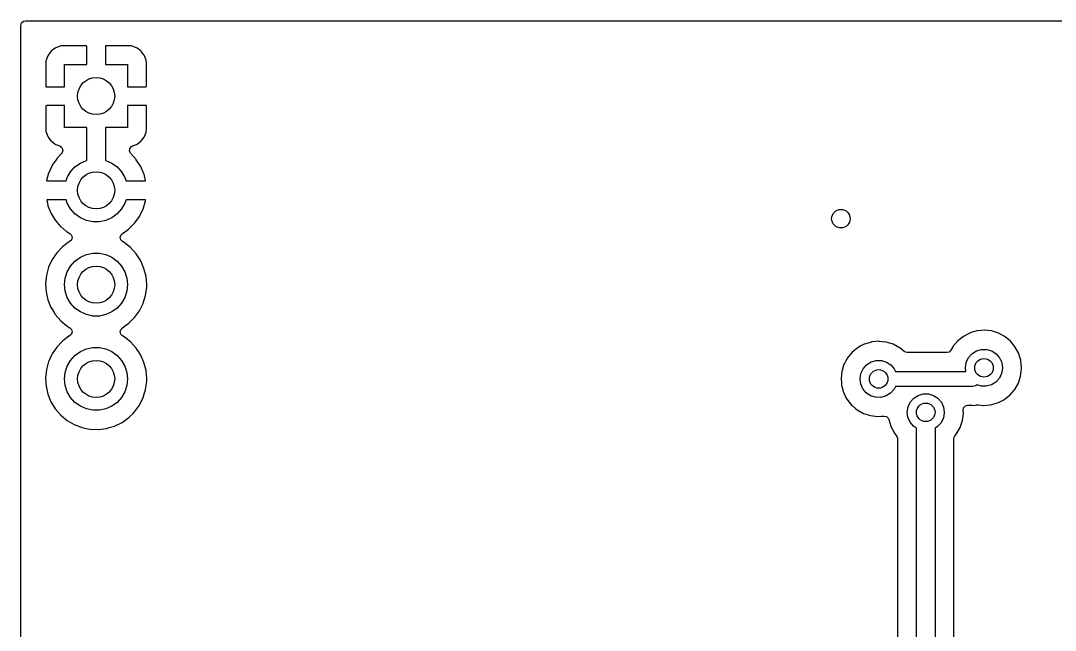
# Model space of a CAD drawing. Extents: x 123.1 to 180.7, y -123.3 to -73.5.
# Drawn here: x 123.06 to 150.94, y -89.96 to -73.53 of the extents above; entities that cross this region are included whole.
import ezdxf

# ---------------------------------------------------------------- set-up
doc = ezdxf.new("R2010")
doc.units = 0
doc.layers.add('BLACK', color=7, linetype='CONTINUOUS')

msp = doc.modelspace()

# ---------------------------------------------------------------- linework, layer by layer
at = {"layer": 'BLACK', "linetype": 'CONTINUOUS'}
for p, q in [((123.084, -73.5914), (123.137, -73.5449)), ((123.137, -73.5449), (123.189, -73.5335)), ((123.189, -73.5335), (180.34, -73.5335)), ((123.063, -73.6595), (123.084, -73.5914)), ((123.063, -123.191), (123.063, -73.6595)), ((123.877, -74.3593), (123.8, -74.4614)), ((123.889, -74.3467), (123.877, -74.3593)), ((123.991, -74.2702), (123.889, -74.3467)), ((124.007, -74.2617), (123.991, -74.2702)), ((124.127, -74.2165), (124.007, -74.2617)), ((124.143, -74.2129), (124.127, -74.2165)), ((124.194, -74.2074), (124.143, -74.2129)), ((124.2, -74.207), (124.194, -74.2074)), ((124.827, -74.207), (124.2, -74.207)), ((124.835, -74.2087), (124.827, -74.207)), ((124.837, -74.2099), (124.835, -74.2087)), ((124.841, -74.2251), (124.837, -74.2099)), ((124.841, -74.715), (124.841, -74.2251)), ((125.351, -74.2129), (125.349, -74.2205)), ((125.349, -74.2205), (125.349, -74.715)), ((125.352, -74.2115), (125.351, -74.2129)), ((125.367, -74.207), (125.352, -74.2115)), ((125.99, -74.207), (125.367, -74.207)), ((125.996, -74.2074), (125.99, -74.207)), ((126.047, -74.2129), (125.996, -74.2074)), ((126.063, -74.2165), (126.047, -74.2129)), ((126.183, -74.2617), (126.063, -74.2165)), ((126.199, -74.2702), (126.183, -74.2617)), ((126.301, -74.3467), (126.199, -74.2702)), ((126.313, -74.3593), (126.301, -74.3467)), ((126.39, -74.4614), (126.313, -74.3593)), ((123.743, -74.6126), (123.737, -74.6635)), ((123.737, -74.6635), (123.737, -74.6703)), ((123.737, -74.6703), (123.737, -75.2929)), ((123.747, -74.5974), (123.743, -74.6126)), ((123.792, -74.4769), (123.747, -74.5974)), ((123.8, -74.4614), (123.792, -74.4769)), ((126.398, -74.4769), (126.39, -74.4614)), ((126.443, -74.5974), (126.398, -74.4769)), ((126.447, -74.6126), (126.443, -74.5974)), ((126.453, -74.6635), (126.447, -74.6126)), ((126.453, -74.6703), (126.453, -74.6635)), ((126.453, -75.2975), (126.453, -74.6703)), ((124.245, -75.311), (124.245, -74.715)), ((124.245, -74.715), (124.841, -74.715)), ((125.349, -74.715), (125.945, -74.715)), ((125.945, -74.715), (125.945, -75.311)), ((123.737, -75.2929), (123.741, -75.3081)), ((123.741, -75.3081), (123.743, -75.3093)), ((123.743, -75.3093), (123.751, -75.311)), ((123.751, -75.311), (124.245, -75.311)), ((125.945, -75.311), (126.435, -75.311)), ((126.435, -75.311), (126.45, -75.3065)), ((126.45, -75.3065), (126.451, -75.3051)), ((126.451, -75.3051), (126.453, -75.2975)), ((123.739, -75.8249), (123.737, -75.8325)), ((123.737, -75.8325), (123.737, -76.4597)), ((123.74, -75.8235), (123.739, -75.8249)), ((123.755, -75.819), (123.74, -75.8235)), ((124.245, -75.819), (123.755, -75.819)), ((124.245, -76.415), (124.245, -75.819)), ((126.439, -75.819), (125.945, -75.819)), ((125.945, -75.819), (125.945, -76.415)), ((126.447, -75.8207), (126.439, -75.819)), ((126.449, -75.8219), (126.447, -75.8207)), ((126.453, -75.8371), (126.449, -75.8219)), ((126.453, -76.4597), (126.453, -75.8371)), ((123.737, -76.4597), (123.737, -76.4665)), ((123.737, -76.4665), (123.743, -76.5174)), ((123.743, -76.5174), (123.747, -76.5326)), ((123.747, -76.5326), (123.792, -76.6531)), ((123.792, -76.6531), (123.8, -76.6686)), ((124.841, -76.415), (124.245, -76.415)), ((124.841, -77.2948), (124.841, -76.415)), ((125.945, -76.415), (125.349, -76.415)), ((125.349, -76.415), (125.349, -77.2948)), ((126.39, -76.6686), (126.398, -76.6531)), ((126.398, -76.6531), (126.443, -76.5326)), ((126.443, -76.5326), (126.447, -76.5174)), ((126.447, -76.5174), (126.453, -76.4665)), ((126.453, -76.4665), (126.453, -76.4597)), ((123.8, -76.6686), (123.877, -76.7707)), ((123.877, -76.7707), (123.889, -76.7833)), ((123.889, -76.7833), (123.991, -76.8598)), ((123.991, -76.8598), (124.007, -76.8683)), ((124.007, -76.8683), (124.116, -76.9093)), ((124.116, -76.9093), (124.173, -76.952)), ((126.004, -76.9769), (126.049, -76.9222)), ((126.049, -76.9222), (126.076, -76.9085)), ((126.076, -76.9085), (126.183, -76.8683)), ((126.183, -76.8683), (126.199, -76.8598)), ((126.199, -76.8598), (126.301, -76.7833)), ((126.301, -76.7833), (126.313, -76.7707)), ((126.313, -76.7707), (126.39, -76.6686)), ((124.163, -77.1144), (124.04, -77.2437)), ((124.183, -77.0879), (124.163, -77.1144)), ((124.173, -76.952), (124.198, -77.0185)), ((124.198, -77.0185), (124.183, -77.0879)), ((125.996, -77.0474), (126.004, -76.9769)), ((126.027, -77.1113), (125.996, -77.0474)), ((126.171, -77.2698), (126.027, -77.1113)), ((123.908, -77.4366), (123.818, -77.6298)), ((123.913, -77.4276), (123.908, -77.4366)), ((124.033, -77.2517), (123.913, -77.4276)), ((124.04, -77.2437), (124.033, -77.2517)), ((124.407, -77.6054), (124.526, -77.4733)), ((124.526, -77.4733), (124.67, -77.3689)), ((124.67, -77.3689), (124.832, -77.2966)), ((124.832, -77.2966), (124.841, -77.2948)), ((125.349, -77.2948), (125.358, -77.2966)), ((125.358, -77.2966), (125.52, -77.3689)), ((125.52, -77.3689), (125.664, -77.4733)), ((125.664, -77.4733), (125.783, -77.6054)), ((126.177, -77.2779), (126.171, -77.2698)), ((126.293, -77.4567), (126.177, -77.2779)), ((126.298, -77.4658), (126.293, -77.4567)), ((126.383, -77.6611), (126.298, -77.4658)), ((123.815, -77.6395), (123.759, -77.8392)), ((123.818, -77.6298), (123.815, -77.6395)), ((124.289, -77.851), (124.318, -77.7593)), ((124.318, -77.7593), (124.407, -77.6054)), ((125.783, -77.6054), (125.872, -77.7593)), ((125.872, -77.7593), (125.901, -77.851)), ((126.386, -77.6709), (126.383, -77.6611)), ((126.428, -77.8379), (126.386, -77.6709)), ((123.759, -77.8392), (123.761, -77.8476)), ((123.761, -77.8476), (123.773, -77.851)), ((123.773, -77.851), (124.289, -77.851)), ((125.901, -77.851), (126.413, -77.851)), ((126.413, -77.851), (126.427, -77.847)), ((126.427, -77.847), (126.428, -77.8379)), ((123.765, -78.363), (123.763, -78.373)), ((123.763, -78.373), (123.794, -78.5074)), ((123.778, -78.359), (123.765, -78.363)), ((124.289, -78.359), (123.778, -78.359)), ((123.794, -78.5074), (123.797, -78.5173)), ((123.797, -78.5173), (123.877, -78.7146)), ((124.318, -78.4507), (124.289, -78.359)), ((124.407, -78.6046), (124.318, -78.4507)), ((124.526, -78.7367), (124.407, -78.6046)), ((125.783, -78.6046), (125.664, -78.7367)), ((125.872, -78.4507), (125.783, -78.6046)), ((125.901, -78.359), (125.872, -78.4507)), ((126.414, -78.359), (125.901, -78.359)), ((126.36, -78.6113), (126.363, -78.6017)), ((126.363, -78.6017), (126.425, -78.3979)), ((126.427, -78.3628), (126.414, -78.359)), ((126.425, -78.3979), (126.428, -78.3878)), ((126.429, -78.377), (126.427, -78.3628)), ((126.428, -78.3878), (126.429, -78.377)), ((123.877, -78.7146), (123.881, -78.7238)), ((123.881, -78.7238), (123.993, -78.9054)), ((124.67, -78.8411), (124.526, -78.7367)), ((124.832, -78.9134), (124.67, -78.8411)), ((125.52, -78.8411), (125.358, -78.9134)), ((125.664, -78.7367), (125.52, -78.8411)), ((126.136, -78.984), (126.26, -78.811)), ((126.26, -78.811), (126.265, -78.8022)), ((126.265, -78.8022), (126.36, -78.6113)), ((123.993, -78.9054), (123.999, -78.9137)), ((123.999, -78.9137), (124.138, -79.0747)), ((124.138, -79.0747), (124.146, -79.0819)), ((124.146, -79.0819), (124.309, -79.2179)), ((125.006, -78.9503), (124.832, -78.9134)), ((125.184, -78.9503), (125.006, -78.9503)), ((125.358, -78.9134), (125.184, -78.9503)), ((125.795, -79.2736), (125.97, -79.1488)), ((125.97, -79.1488), (125.978, -79.1421)), ((125.978, -79.1421), (126.129, -78.9918)), ((126.129, -78.9918), (126.136, -78.984)), ((124.309, -79.2179), (124.318, -79.2238)), ((124.318, -79.2238), (124.387, -79.2642)), ((124.387, -79.2642), (124.436, -79.3158)), ((124.449, -79.3856), (124.422, -79.4514)), ((124.436, -79.3158), (124.449, -79.3856)), ((125.743, -79.3667), (125.768, -79.3002)), ((125.758, -79.4361), (125.743, -79.3667)), ((125.808, -79.4865), (125.758, -79.4361)), ((125.768, -79.3002), (125.795, -79.2736)), ((124.19, -79.6256), (124.036, -79.7871)), ((124.34, -79.5128), (124.19, -79.6256)), ((124.364, -79.4946), (124.34, -79.5128)), ((124.369, -79.4915), (124.364, -79.4946)), ((124.364, -79.4946), (124.364, -79.4946)), ((124.382, -79.4848), (124.369, -79.4915)), ((124.422, -79.4514), (124.382, -79.4848)), ((125.849, -79.5096), (125.808, -79.4865)), ((125.853, -79.5128), (125.849, -79.5096)), ((126.021, -79.6448), (125.853, -79.5128)), ((125.853, -79.5128), (125.853, -79.5128)), ((126.021, -79.6449), (126.021, -79.6448)), ((126.025, -79.6481), (126.021, -79.6449)), ((126.175, -79.8133), (126.025, -79.6481)), ((123.91, -79.9717), (123.816, -80.1743)), ((124.036, -79.7871), (123.91, -79.9717)), ((124.526, -80.0133), (124.67, -79.9089)), ((124.67, -79.9089), (124.832, -79.8366)), ((124.832, -79.8366), (125.006, -79.7997)), ((125.006, -79.7997), (125.184, -79.7997)), ((125.184, -79.7997), (125.358, -79.8366)), ((125.358, -79.8366), (125.52, -79.9089)), ((125.52, -79.9089), (125.664, -80.0133)), ((126.296, -80.0008), (126.175, -79.8133)), ((123.816, -80.1743), (123.756, -80.3896)), ((124.318, -80.2993), (124.407, -80.1454)), ((124.407, -80.1454), (124.526, -80.0133)), ((125.664, -80.0133), (125.783, -80.1454)), ((125.783, -80.1454), (125.872, -80.2993)), ((126.385, -80.2057), (126.296, -80.0008)), ((126.44, -80.4224), (126.385, -80.2057)), ((123.756, -80.3896), (123.732, -80.6117)), ((124.245, -80.645), (124.264, -80.4683)), ((124.264, -80.4683), (124.318, -80.2993)), ((125.872, -80.2993), (125.926, -80.4683)), ((125.926, -80.4683), (125.945, -80.645)), ((126.458, -80.645), (126.44, -80.4224)), ((123.732, -80.6117), (123.733, -80.6168)), ((123.733, -80.6168), (123.733, -80.6169)), ((123.733, -80.6169), (123.738, -80.7116)), ((123.738, -80.7116), (123.745, -80.8347)), ((123.745, -80.8347), (123.746, -80.8398)), ((124.264, -80.8217), (124.245, -80.645)), ((124.318, -80.9907), (124.264, -80.8217)), ((125.926, -80.8217), (125.872, -80.9907)), ((125.945, -80.645), (125.926, -80.8217)), ((126.427, -80.9331), (126.457, -80.7116)), ((126.457, -80.7116), (126.458, -80.645)), ((123.746, -80.8398), (123.746, -80.8398)), ((123.746, -80.8398), (123.766, -80.9279)), ((123.766, -80.9279), (123.794, -81.0526)), ((123.794, -81.0526), (123.878, -81.2596)), ((124.407, -81.1446), (124.318, -80.9907)), ((125.872, -80.9907), (125.783, -81.1446)), ((126.362, -81.1468), (126.427, -80.9331)), ((123.878, -81.2596), (123.881, -81.264)), ((123.881, -81.264), (123.982, -81.4293)), ((124.526, -81.2767), (124.407, -81.1446)), ((124.67, -81.3811), (124.526, -81.2767)), ((124.832, -81.4534), (124.67, -81.3811)), ((125.52, -81.3811), (125.358, -81.4534)), ((125.664, -81.2767), (125.52, -81.3811)), ((125.783, -81.1446), (125.664, -81.2767)), ((126.16, -81.4917), (126.26, -81.3513)), ((126.26, -81.3513), (126.263, -81.3471)), ((126.263, -81.3471), (126.326, -81.2212)), ((126.326, -81.2212), (126.36, -81.1515)), ((126.36, -81.1515), (126.362, -81.1468)), ((126.36, -81.1515), (126.36, -81.1515)), ((123.982, -81.4293), (123.995, -81.4501)), ((123.995, -81.4501), (124.141, -81.6189)), ((124.141, -81.6189), (124.313, -81.7616)), ((125.006, -81.4903), (124.832, -81.4534)), ((125.184, -81.4903), (125.006, -81.4903)), ((125.358, -81.4534), (125.184, -81.4903)), ((125.975, -81.6862), (126.133, -81.5285)), ((126.133, -81.5285), (126.16, -81.4917)), ((124.313, -81.7616), (124.341, -81.7782)), ((124.341, -81.7782), (124.386, -81.8045)), ((124.386, -81.8045), (124.435, -81.8561)), ((124.448, -81.9259), (124.422, -81.9917)), ((124.435, -81.8561), (124.448, -81.9259)), ((125.743, -81.9069), (125.768, -81.8405)), ((125.758, -81.9764), (125.743, -81.9069)), ((125.768, -81.8405), (125.796, -81.8139)), ((125.796, -81.8139), (125.854, -81.7727)), ((125.854, -81.7727), (125.975, -81.6862)), ((148.631, -81.9495), (148.579, -81.9764)), ((148.636, -81.9466), (148.631, -81.9495)), ((148.631, -81.9495), (148.631, -81.9495)), ((148.737, -81.9168), (148.636, -81.9466)), ((148.82, -81.8925), (148.737, -81.9168)), ((148.826, -81.8908), (148.82, -81.8925)), ((148.82, -81.8925), (148.82, -81.8925)), ((148.832, -81.8902), (148.826, -81.8908)), ((148.94, -81.8804), (148.832, -81.8902)), ((148.832, -81.8902), (148.832, -81.8902)), ((149.023, -81.8729), (148.94, -81.8804)), ((149.029, -81.8735), (149.023, -81.8729)), ((149.213, -81.8929), (149.029, -81.8735)), ((149.029, -81.8735), (149.029, -81.8735)), ((149.22, -81.8935), (149.213, -81.8929)), ((149.213, -81.8929), (149.213, -81.8929)), ((149.408, -81.952), (149.22, -81.8935)), ((124.172, -82.1848), (124.043, -82.3191)), ((124.19, -82.1656), (124.172, -82.1848)), ((124.198, -82.1597), (124.19, -82.1656)), ((124.364, -82.0346), (124.198, -82.1597)), ((124.369, -82.0315), (124.364, -82.0346)), ((124.364, -82.0346), (124.364, -82.0346)), ((124.381, -82.025), (124.369, -82.0315)), ((124.422, -81.9917), (124.381, -82.025)), ((125.808, -82.0268), (125.758, -81.9764)), ((125.849, -82.0496), (125.808, -82.0268)), ((125.853, -82.0528), (125.849, -82.0496)), ((126.021, -82.1848), (125.853, -82.0528)), ((125.853, -82.0528), (125.853, -82.0528)), ((126.021, -82.1849), (126.021, -82.1848)), ((126.025, -82.1881), (126.021, -82.1849)), ((126.175, -82.3533), (126.025, -82.1881)), ((145.887, -82.2189), (145.797, -82.2454)), ((145.981, -82.1913), (145.887, -82.2189)), ((145.987, -82.1896), (145.981, -82.1913)), ((145.981, -82.1913), (145.981, -82.1913)), ((145.993, -82.189), (145.987, -82.1896)), ((146.102, -82.1792), (145.993, -82.189)), ((145.993, -82.189), (145.993, -82.189)), ((146.184, -82.1716), (146.102, -82.1792)), ((146.19, -82.1723), (146.184, -82.1716)), ((146.375, -82.1917), (146.19, -82.1723)), ((146.19, -82.1723), (146.19, -82.1723)), ((146.381, -82.1923), (146.375, -82.1917)), ((146.375, -82.1917), (146.375, -82.1917)), ((146.57, -82.2508), (146.381, -82.1923)), ((148.307, -82.1622), (148.18, -82.3137)), ((148.461, -82.0382), (148.307, -82.1622)), ((148.579, -81.9764), (148.461, -82.0382)), ((149.582, -82.0461), (149.408, -81.952)), ((149.587, -82.05), (149.582, -82.0461)), ((149.727, -82.1656), (149.587, -82.05)), ((149.587, -82.05), (149.587, -82.05)), ((149.735, -82.1721), (149.727, -82.1656)), ((149.739, -82.1769), (149.735, -82.1721)), ((149.773, -82.2184), (149.739, -82.1769)), ((149.739, -82.1769), (149.739, -82.1769)), ((149.86, -82.3254), (149.773, -82.2184)), ((124.036, -82.3271), (123.91, -82.5117)), ((124.043, -82.3191), (124.036, -82.3271)), ((124.526, -82.5533), (124.67, -82.4489)), ((124.67, -82.4489), (124.832, -82.3766)), ((124.832, -82.3766), (125.006, -82.3397)), ((125.006, -82.3397), (125.184, -82.3397)), ((125.184, -82.3397), (125.358, -82.3766)), ((125.358, -82.3766), (125.52, -82.4489)), ((125.52, -82.4489), (125.664, -82.5533)), ((126.178, -82.3576), (126.175, -82.3533)), ((126.255, -82.4765), (126.178, -82.3576)), ((126.178, -82.3576), (126.178, -82.3576)), ((126.296, -82.5408), (126.255, -82.4765)), ((145.468, -82.461), (145.341, -82.6125)), ((145.622, -82.337), (145.468, -82.461)), ((145.701, -82.2957), (145.622, -82.337)), ((145.792, -82.2483), (145.701, -82.2957)), ((145.797, -82.2454), (145.792, -82.2483)), ((145.792, -82.2483), (145.792, -82.2483)), ((146.744, -82.3449), (146.57, -82.2508)), ((146.748, -82.3488), (146.744, -82.3449)), ((146.868, -82.4476), (146.748, -82.3488)), ((146.748, -82.3488), (146.748, -82.3488)), ((146.88, -82.4565), (146.868, -82.4476)), ((146.948, -82.4765), (146.88, -82.4565)), ((148.016, -82.4765), (146.948, -82.4765)), ((148.076, -82.4613), (148.016, -82.4765)), ((148.126, -82.4112), (148.076, -82.4613)), ((148.177, -82.3191), (148.126, -82.4112)), ((148.18, -82.3137), (148.177, -82.3191)), ((148.177, -82.3191), (148.177, -82.3191)), ((148.598, -82.6117), (148.692, -82.5054)), ((148.692, -82.5054), (148.812, -82.4298)), ((148.812, -82.4298), (148.948, -82.3908)), ((148.948, -82.3908), (149.09, -82.3917)), ((149.09, -82.3917), (149.226, -82.4323)), ((149.226, -82.4323), (149.344, -82.5094)), ((149.953, -82.5), (149.86, -82.3254)), ((149.983, -82.5998), (149.953, -82.5)), ((123.816, -82.7143), (123.756, -82.9296)), ((123.82, -82.705), (123.816, -82.7143)), ((123.894, -82.5456), (123.82, -82.705)), ((123.91, -82.5117), (123.894, -82.5456)), ((124.318, -82.8393), (124.407, -82.6854)), ((124.407, -82.6854), (124.526, -82.5533)), ((125.664, -82.5533), (125.783, -82.6854)), ((125.783, -82.6854), (125.872, -82.8393)), ((126.385, -82.7457), (126.296, -82.5408)), ((126.44, -82.9624), (126.385, -82.7457)), ((145.246, -82.7858), (145.244, -82.7917)), ((145.285, -82.7143), (145.246, -82.7858)), ((145.338, -82.6179), (145.285, -82.7143)), ((145.341, -82.6125), (145.338, -82.6179)), ((145.338, -82.6179), (145.338, -82.6179)), ((145.853, -82.8042), (145.973, -82.7286)), ((145.973, -82.7286), (146.109, -82.6896)), ((146.109, -82.6896), (146.251, -82.6905)), ((146.251, -82.6905), (146.387, -82.7311)), ((146.387, -82.7311), (146.506, -82.8082)), ((148.516, -82.8801), (148.538, -82.74)), ((148.538, -82.74), (148.598, -82.6117)), ((149.344, -82.5094), (149.437, -82.6168)), ((149.437, -82.6168), (149.496, -82.7459)), ((149.496, -82.7459), (149.516, -82.8862)), ((150.007, -82.6802), (149.983, -82.5998)), ((150.01, -82.6894), (150.007, -82.6802)), ((150.029, -82.8862), (150.01, -82.6894)), ((123.756, -82.9296), (123.732, -83.1517)), ((124.245, -83.185), (124.264, -83.0083)), ((124.264, -83.0083), (124.318, -82.8393)), ((125.872, -82.8393), (125.926, -83.0083)), ((125.926, -83.0083), (125.945, -83.185)), ((126.457, -83.1709), (126.44, -82.9624)), ((145.186, -82.9743), (145.164, -83.1709)), ((145.191, -82.9573), (145.186, -82.9743)), ((145.244, -82.7917), (145.191, -82.9573)), ((145.244, -82.7917), (145.244, -82.7917)), ((145.677, -83.1789), (145.699, -83.0388)), ((145.699, -83.0388), (145.759, -82.9105)), ((145.759, -82.9105), (145.853, -82.8042)), ((146.506, -82.8082), (146.598, -82.9156)), ((146.598, -82.9156), (146.63, -82.985)), ((146.63, -82.985), (148.53, -82.985)), ((148.53, -82.985), (148.516, -82.8801)), ((149.492, -83.0382), (149.43, -83.1658)), ((149.516, -82.8984), (149.492, -83.0382)), ((149.516, -82.8862), (149.516, -82.8984)), ((150.004, -83.1107), (150.029, -82.9145)), ((150.029, -82.9145), (150.029, -82.8862)), ((123.732, -83.1517), (123.733, -83.1568)), ((123.733, -83.1568), (123.733, -83.1569)), ((123.733, -83.1569), (123.74, -83.2938)), ((123.74, -83.2938), (123.745, -83.3747)), ((124.264, -83.3617), (124.245, -83.185)), ((125.945, -83.185), (125.926, -83.3617)), ((126.427, -83.4731), (126.457, -83.2516)), ((126.458, -83.185), (126.457, -83.1709)), ((126.457, -83.2516), (126.458, -83.185)), ((145.164, -83.1709), (145.165, -83.185)), ((145.165, -83.185), (145.174, -83.2925)), ((145.174, -83.2925), (145.18, -83.3679)), ((145.695, -83.3195), (145.677, -83.1789)), ((145.753, -83.4492), (145.695, -83.3195)), ((149.335, -83.2709), (149.214, -83.3451)), ((149.43, -83.1658), (149.335, -83.2709)), ((149.844, -83.4704), (149.942, -83.2984)), ((149.942, -83.2984), (150.004, -83.1107)), ((123.745, -83.3747), (123.746, -83.3798)), ((123.746, -83.3798), (123.746, -83.3798)), ((123.746, -83.3798), (123.765, -83.465)), ((123.765, -83.465), (123.794, -83.5926)), ((123.794, -83.5926), (123.878, -83.7996)), ((124.318, -83.5307), (124.264, -83.3617)), ((124.407, -83.6846), (124.318, -83.5307)), ((125.872, -83.5307), (125.783, -83.6846)), ((125.926, -83.3617), (125.872, -83.5307)), ((126.362, -83.6868), (126.402, -83.558)), ((126.402, -83.558), (126.426, -83.478)), ((126.426, -83.478), (126.427, -83.4731)), ((126.426, -83.478), (126.426, -83.478)), ((145.18, -83.3679), (145.184, -83.3798)), ((145.184, -83.3798), (145.212, -83.478)), ((145.212, -83.478), (145.235, -83.558)), ((145.235, -83.558), (145.238, -83.5635)), ((145.238, -83.5635), (145.298, -83.6819)), ((145.844, -83.5577), (145.753, -83.4492)), ((145.962, -83.6363), (145.844, -83.5577)), ((146.496, -83.5697), (146.376, -83.6439)), ((146.592, -83.4646), (146.496, -83.5697)), ((146.63, -83.385), (146.592, -83.4646)), ((148.717, -83.385), (146.63, -83.385)), ((147.243, -83.6281), (147.379, -83.5891)), ((147.379, -83.5891), (147.521, -83.59)), ((147.521, -83.59), (147.657, -83.6306)), ((148.75, -83.3776), (148.717, -83.385)), ((148.783, -83.3739), (148.75, -83.3776)), ((148.793, -83.3678), (148.783, -83.3739)), ((148.804, -83.3652), (148.793, -83.3678)), ((148.828, -83.346), (148.804, -83.3652)), ((148.936, -83.3798), (148.828, -83.346)), ((149.078, -83.3824), (148.936, -83.3798)), ((149.214, -83.3451), (149.078, -83.3824)), ((149.559, -83.7418), (149.715, -83.6201)), ((149.715, -83.6201), (149.837, -83.478)), ((149.837, -83.478), (149.84, -83.475)), ((149.84, -83.475), (149.844, -83.4704)), ((149.84, -83.475), (149.84, -83.475)), ((123.878, -83.7996), (123.995, -83.9901)), ((124.526, -83.8167), (124.407, -83.6846)), ((124.67, -83.9211), (124.526, -83.8167)), ((125.664, -83.8167), (125.52, -83.9211)), ((125.783, -83.6846), (125.664, -83.8167)), ((126.159, -84.0318), (126.26, -83.8913)), ((126.26, -83.8913), (126.263, -83.8871)), ((126.263, -83.8871), (126.266, -83.8824)), ((126.266, -83.8824), (126.36, -83.6915)), ((126.36, -83.6915), (126.362, -83.6868)), ((126.36, -83.6915), (126.36, -83.6915)), ((145.298, -83.6819), (145.325, -83.734)), ((145.325, -83.734), (145.448, -83.889)), ((145.448, -83.889), (145.453, -83.8929)), ((145.453, -83.8929), (145.453, -83.8929)), ((145.453, -83.8929), (145.567, -83.9901)), ((146.097, -83.6786), (145.962, -83.6363)), ((146.239, -83.6812), (146.097, -83.6786)), ((146.376, -83.6439), (146.239, -83.6812)), ((146.969, -83.9383), (147.029, -83.81)), ((147.029, -83.81), (147.123, -83.7037)), ((147.123, -83.7037), (147.243, -83.6281)), ((147.657, -83.6306), (147.776, -83.7077)), ((147.776, -83.7077), (147.868, -83.8151)), ((147.868, -83.8151), (147.927, -83.9442)), ((148.517, -83.9105), (148.581, -83.8935)), ((148.581, -83.8935), (148.688, -83.8935)), ((148.688, -83.8935), (148.697, -83.8938)), ((148.697, -83.8938), (148.747, -83.8972)), ((148.747, -83.8972), (148.747, -83.8972)), ((148.747, -83.8972), (148.754, -83.8977)), ((148.754, -83.8977), (148.817, -83.8867)), ((148.817, -83.8867), (148.824, -83.8858)), ((148.824, -83.8858), (148.837, -83.8842)), ((148.837, -83.8842), (148.867, -83.8842)), ((148.867, -83.8842), (148.995, -83.8994)), ((148.995, -83.8994), (149.001, -83.8989)), ((149.001, -83.8989), (149.186, -83.8847)), ((149.001, -83.8989), (149.001, -83.8989)), ((149.186, -83.8847), (149.192, -83.8842)), ((149.186, -83.8847), (149.186, -83.8847)), ((149.192, -83.8842), (149.382, -83.831)), ((149.382, -83.831), (149.388, -83.8282)), ((149.388, -83.8282), (149.553, -83.7446)), ((149.388, -83.8282), (149.388, -83.8282)), ((149.553, -83.7446), (149.559, -83.7418)), ((149.553, -83.7446), (149.553, -83.7446)), ((123.995, -83.9901), (124.141, -84.1589)), ((124.141, -84.1589), (124.313, -84.3016)), ((124.832, -83.9934), (124.67, -83.9211)), ((125.006, -84.0303), (124.832, -83.9934)), ((125.184, -84.0303), (125.006, -84.0303)), ((125.358, -83.9934), (125.184, -84.0303)), ((125.52, -83.9211), (125.358, -83.9934)), ((126.001, -84.2001), (126.089, -84.1128)), ((126.089, -84.1128), (126.133, -84.0685)), ((126.133, -84.0685), (126.159, -84.0318)), ((145.567, -83.9901), (145.599, -84.0171)), ((145.599, -84.0171), (145.771, -84.1136)), ((145.771, -84.1136), (145.959, -84.1747)), ((145.959, -84.1747), (146.156, -84.1982)), ((146.947, -84.0784), (146.969, -83.9383)), ((146.965, -84.219), (146.947, -84.0784)), ((147.947, -84.0967), (147.923, -84.2365)), ((147.927, -83.9442), (147.947, -84.0845)), ((147.947, -84.0845), (147.947, -84.0967)), ((148.435, -84.309), (148.46, -84.1128)), ((148.455, -84.0318), (148.468, -83.962)), ((148.46, -84.0845), (148.455, -84.0318)), ((148.46, -84.1128), (148.46, -84.0845)), ((148.468, -83.962), (148.517, -83.9105)), ((124.313, -84.3016), (124.506, -84.4143)), ((124.506, -84.4143), (124.715, -84.494)), ((125.451, -84.4967), (125.587, -84.4557)), ((125.587, -84.4557), (125.592, -84.4542)), ((125.587, -84.4557), (125.587, -84.4557)), ((125.592, -84.4542), (125.793, -84.3559)), ((125.793, -84.3559), (125.975, -84.2262)), ((125.975, -84.2262), (126.001, -84.2001)), ((146.156, -84.1982), (146.162, -84.1977)), ((146.162, -84.1977), (146.25, -84.1909)), ((146.162, -84.1977), (146.162, -84.1977)), ((146.25, -84.1909), (146.322, -84.1854)), ((146.322, -84.1854), (146.391, -84.2001)), ((146.391, -84.2001), (146.442, -84.25)), ((146.442, -84.25), (146.453, -84.2763)), ((146.453, -84.2763), (146.505, -84.4575)), ((146.505, -84.4575), (146.508, -84.463)), ((147.023, -84.3487), (146.965, -84.219)), ((147.114, -84.4572), (147.023, -84.3487)), ((147.197, -84.5127), (147.114, -84.4572)), ((147.862, -84.3641), (147.766, -84.4692)), ((147.923, -84.2365), (147.862, -84.3641)), ((148.373, -84.4967), (148.435, -84.309)), ((124.715, -84.494), (124.72, -84.4951)), ((124.72, -84.4951), (124.72, -84.4951)), ((124.72, -84.4951), (124.827, -84.5169)), ((124.827, -84.5169), (124.934, -84.5386)), ((124.934, -84.5386), (124.939, -84.5388)), ((124.939, -84.5388), (124.939, -84.5388)), ((124.939, -84.5388), (125.152, -84.5466)), ((125.152, -84.5466), (125.152, -84.5466)), ((125.152, -84.5466), (125.157, -84.5468)), ((125.157, -84.5468), (125.162, -84.5461)), ((125.162, -84.5461), (125.373, -84.519)), ((125.162, -84.5461), (125.162, -84.5461)), ((125.373, -84.519), (125.378, -84.5184)), ((125.373, -84.519), (125.373, -84.519)), ((125.378, -84.5184), (125.451, -84.4967)), ((146.508, -84.463), (146.576, -84.5962)), ((146.576, -84.5962), (146.595, -84.6335)), ((146.595, -84.6335), (146.599, -84.6383)), ((146.599, -84.6383), (146.599, -84.6383)), ((146.599, -84.6383), (146.661, -84.7168)), ((146.661, -84.7168), (146.688, -84.7826)), ((147.197, -104.602), (147.197, -84.5127)), ((147.766, -84.4692), (147.697, -84.5118)), ((147.697, -84.5118), (147.697, -104.601)), ((148.206, -84.7961), (148.226, -84.728)), ((148.226, -84.728), (148.236, -84.7138)), ((148.236, -84.7138), (148.238, -84.7116)), ((148.238, -84.7116), (148.275, -84.6686)), ((148.275, -84.6686), (148.373, -84.4967)), ((146.688, -84.7826), (146.689, -84.7951)), ((146.689, -84.7951), (146.689, -104.318)), ((148.206, -104.318), (148.206, -84.7961))]:
    msp.add_line(p, q, dxfattribs=at)
at = {"layer": 'BLACK'}
for centre, radius in [((125.095, -75.565), 0.5), ((125.095, -78.105), 0.5), ((145.161, -78.867), 0.25), ((125.095, -80.645), 0.5), ((125.095, -83.185), 0.5), ((149.016, -82.8862), 0.25), ((146.177, -83.185), 0.25), ((147.447, -84.0845), 0.25)]:
    msp.add_circle(centre, radius, dxfattribs=at)

doc.saveas('drawing.dxf')
